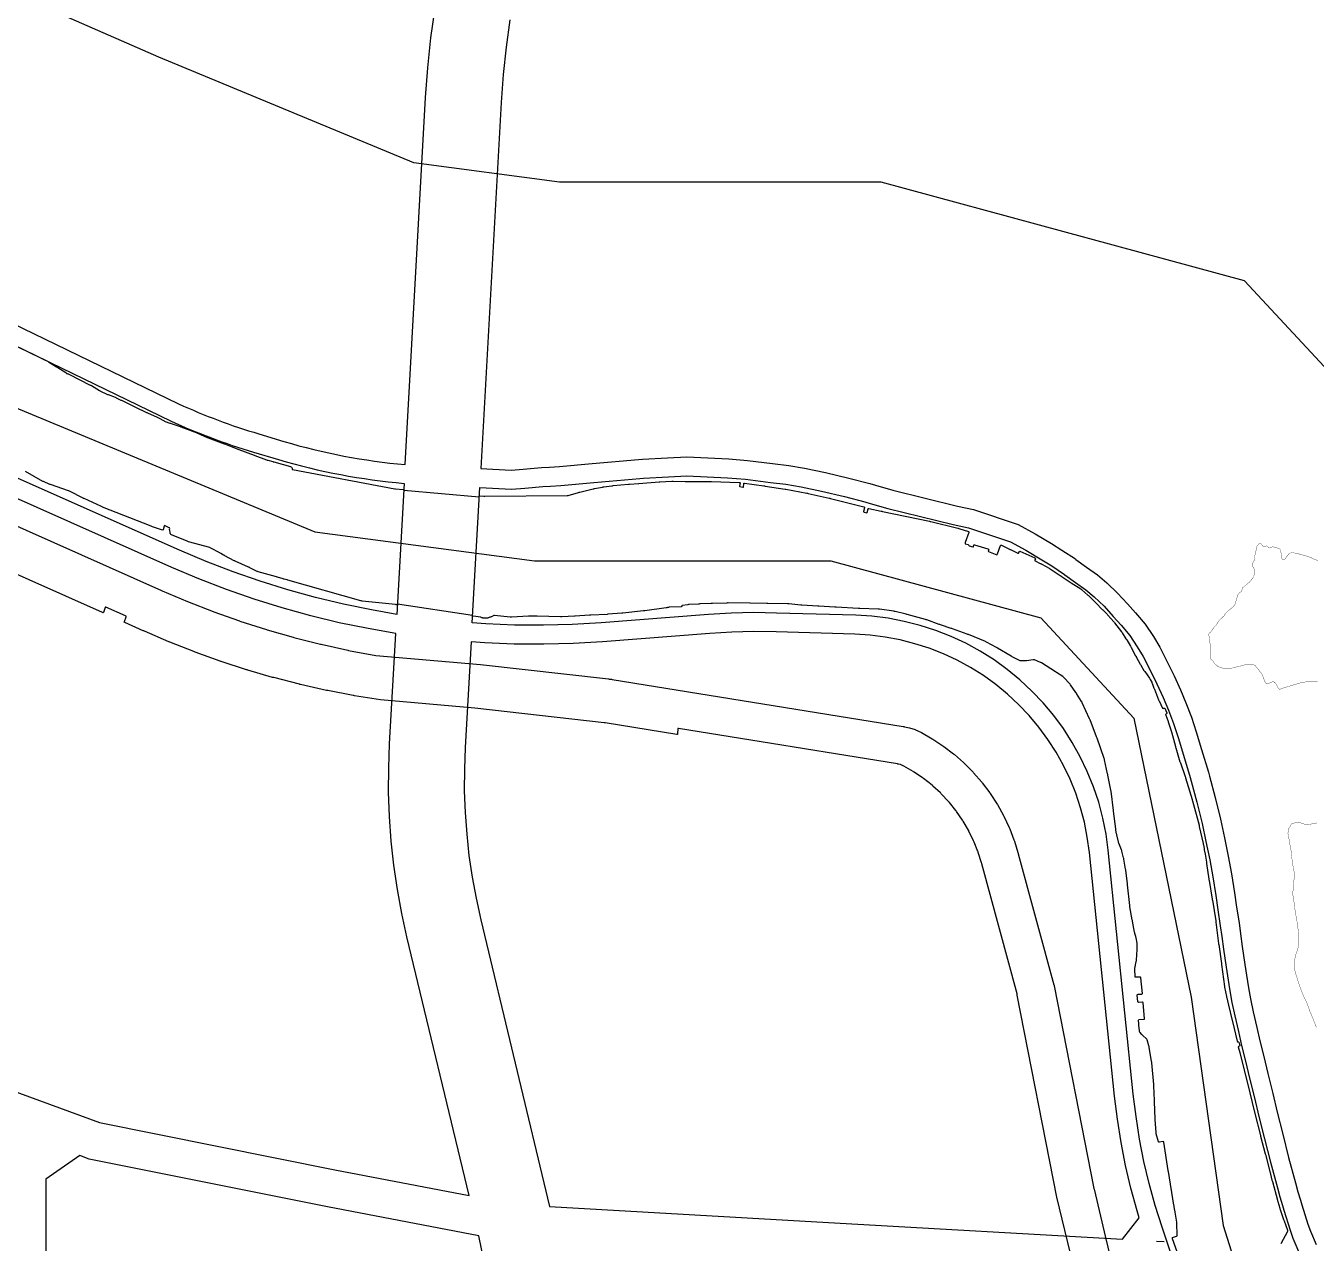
# Model space of a CAD drawing. Header units: millimetres. Extents: x -2018 to 1267, y -2275 to 2585.
# Drawn here: x -480 to 542, y 405 to 1369 of the extents above; entities that cross this region are included whole.
import ezdxf

# ---------------------------------------------------------------- set-up
doc = ezdxf.new("R2010")
doc.units = ezdxf.units.MM
doc.linetypes.add('DASH', pattern=[0.35, 0.25, -0.1])
for name, color, linetype in [('0block', 7, 'Continuous'), ('0lake', 140, 'DASH'), ('0river', 141, 'Continuous'), ('0river_center', 10, 'Continuous'), ('0river_s', 140, 'Continuous'), ('2area_up', 7, 'Continuous')]:
    doc.layers.add(name, color=color, linetype=linetype)

msp = doc.modelspace()

# ---------------------------------------------------------------- linework, layer by layer
at = {"layer": '0block', "color": 7}
msp.add_lwpolyline([(-680.5, 1834.7), (-940.5, 1372.7), (-932.7, 1347.7), (-358.9, 1069.7, 0.034467), (-295.4, 1045.9), (-275.5, 1039.9, 0.050788), (-179.4, 1021.6), (-163.2, 1312.3), (-161.5, 1335.8), (-159, 1359.5), (-155.7, 1383.1), (-151.7, 1406.6), (-149.3, 1418.3), (-224.7, 1592.4)], format="xyb", close=True, dxfattribs=at)
for points in [[(-96.4, 1373.9), (-99.4, 1352.2), (-101.7, 1330.5), (-103.3, 1308.4), (-119.5, 1018.4), (-95.4, 1017.2), (-85.9, 1017.9), (-71.4, 1019.2), (-65.2, 1019.5), (-57.3, 1020.1), (-57.2, 1020.1), (-31.3, 1022.4), (5.5, 1025.6), (8.6, 1025.8), (28.4, 1026.8), (43.6, 1027.6), (76.9, 1026.1), (91.7, 1024.8), (111.7, 1022.3), (124.4, 1020.8), (137, 1018.7), (153.7, 1015.2), (172.1, 1010.7), (188.8, 1006.5), (193.2, 1005.2), (206.8, 1001.4), (258.2, 988.6), (270.7, 985.9), (306.2, 974.2), (319.7, 966.8), (332.7, 959), (340.9, 953.9), (351.6, 946.8), (352, 946.5), (360.4, 940.4), (369.1, 934.2), (376.5, 927.8), (385, 919.8), (392.7, 911.4), (399.3, 904.1), (406.7, 895.1), (413.3, 885.3), (418.4, 876.9), (423.7, 866.4), (429.8, 854.2), (434.8, 843.1), (439.1, 832.8), (443.6, 821.6), (447.2, 809.9), (451.5, 795.9), (456.9, 777.9), (457.8, 774.7), (462.3, 757.9), (466.6, 740.8), (469.7, 726), (472.7, 711.4), (475.2, 697.5), (477.6, 682.4), (479.3, 671.1), (481.2, 658.5), (482.4, 649.8), (483.7, 639.9), (485.8, 625.7), (487.8, 612.1), (488.6, 607.2), (490.2, 598.4), (492.5, 588.1), (495.3, 575.7), (497.7, 565), (500.8, 552.6), (504, 539.2), (508, 523.5), (511.5, 508.7), (515.9, 491.1), (520.5, 472.8), (526, 452.6), (527.9, 445.6), (529.9, 438.8), (531, 435.2), (535.8, 419.8), (537.8, 414.3), (542.3, 403.8)], [(-180.3, 1006.7), (-186.1, 902.9), (-206, 906.4), (-228.4, 911), (-250.5, 916.3), (-272.5, 922.4), (-294.3, 929.2), (-315.8, 936.7), (-337.1, 944.9), (-358.2, 953.9), (-936.8, 1210.7)], [(481.3, 234.4), (420.2, 417.4), (414.8, 434.6), (410, 452), (405.9, 469.6), (402.4, 487.3), (399.6, 505.1), (397.4, 523), (377.5, 716.1), (375.8, 728.9), (373.3, 741.6), (370, 754.1), (365.9, 766.4), (361, 778.5), (355.4, 790.2), (349.1, 801.5), (342.1, 812.4), (334.4, 822.8), (326.1, 832.8), (317.1, 842.2), (307.6, 851), (297.6, 859.3), (287.1, 866.8), (276.1, 873.8), (264.7, 880), (253, 885.4), (240.9, 890.2), (228.5, 894.2), (216, 897.4), (203.2, 899.8), (190.3, 901.4), (177.5, 902.2), (114.7, 904), (96.8, 904.3), (78.8, 903.8), (60.9, 902.8), (-24.2, 896.3), (-47.1, 894.9), (-69.9, 894.3), (-92.7, 894.4), (-115.5, 895.3), (-126.4, 896.1), (-120.4, 1003.4), (-95.3, 1002.2), (-84.7, 1002.9), (-70.3, 1004.2), (-64.2, 1004.5), (-56.2, 1005.1), (-56, 1005.1), (-30, 1007.4), (6.5, 1010.6), (9.3, 1010.8), (29.2, 1011.8), (43.6, 1012.6), (76, 1011.1), (90.2, 1009.9), (109.9, 1007.4), (122.2, 1006), (134.2, 1003.9), (150.4, 1000.6), (168.5, 996.2), (184.8, 992.1), (189, 990.8), (203, 986.9), (254.7, 974), (266.8, 971.4), (300.2, 960.3), (312.3, 953.8), (324.9, 946.2), (332.8, 941.3), (343, 934.4), (343.2, 934.3), (351.7, 928.2), (359.8, 922.4), (366.5, 916.7), (374.3, 909.3), (381.6, 901.3), (387.9, 894.3), (394.7, 886.1), (400.6, 877.3), (405.3, 869.6), (410.3, 859.7), (416.2, 847.8), (421, 837.1), (425.2, 827.1), (429.4, 816.6), (432.9, 805.5), (437.2, 791.5), (442.5, 773.8), (443.3, 770.9), (447.7, 754.2), (452, 737.4), (455, 723), (458, 708.6), (460.4, 695), (462.8, 680.2), (464.4, 669), (466.3, 656.3), (467.6, 647.8), (468.9, 637.8), (470.9, 623.5), (473, 609.8), (473.8, 604.6), (475.5, 595.4), (477.9, 584.8), (480.7, 572.5), (483.1, 561.5), (486.3, 549), (489.5, 535.6), (493.4, 519.9), (497, 505.1), (501.4, 487.4), (506, 469), (511.6, 448.7), (513.5, 441.6), (515.6, 434.6), (516.6, 430.9), (521.6, 415.1), (523.8, 408.9), (528.5, 397.8)], [(-128.8, 442.7), (-178, 647.5), (-182.1, 666.1), (-185.6, 685.1), (-188.4, 704.2), (-190.5, 723.4), (-191.9, 742.7), (-192.6, 762), (-192.5, 781.4), (-191.8, 800.4), (-186.9, 887.9), (-208.8, 891.6), (-231.6, 896.3), (-254.3, 901.8), (-276.8, 908), (-299, 915), (-321, 922.6), (-342.8, 931), (-364.2, 940.1), (-497.7, 999.4)], [(-492.8, 526.6), (-421.5, 500.5), (-235.2, 463), (-128.8, 442.7)], [(415.9, 406.5), (421.9, 406.1)]]:
    msp.add_lwpolyline(points, dxfattribs=at)
msp.add_lwpolyline([(-1003.2, 1365.2), (-365.3, 1056.1, 0.034555), (-299.7, 1031.5), (-279.8, 1025.6, 0.05102), (-180.3, 1006.7)], format="xyb", dxfattribs=at)
for points in [[(-65, 433.9), (165.1, 420.8), (389, 408), (402.1, 424.9), (400.4, 430.4), (395.5, 448.3), (391.3, 466.4), (387.7, 484.6), (384.8, 503), (382.5, 521.4), (362.7, 714.3), (361, 726.4), (358.7, 738.2), (355.6, 749.8), (351.8, 761.2), (347.3, 772.4), (342.1, 783.3), (336.2, 793.8), (329.7, 803.9), (322.6, 813.6), (314.9, 822.8), (306.6, 831.5), (297.8, 839.7), (288.5, 847.4), (278.7, 854.4), (268.5, 860.8), (257.9, 866.6), (247, 871.7), (235.8, 876.1), (224.4, 879.7), (212.7, 882.7), (200.9, 884.9), (188.9, 886.4), (176.8, 887.2), (114.4, 889), (96.8, 889.3), (79.4, 888.9), (61.9, 887.8), (-23.2, 881.3), (-46.4, 879.9), (-69.7, 879.3), (-93, 879.4), (-116.3, 880.3), (-127.2, 881.1), (-131.9, 797.6), (-132.5, 780.2), (-132.6, 763.1), (-132, 745.9), (-130.7, 728.8), (-128.9, 711.8), (-126.4, 694.8), (-123.3, 678), (-119.6, 661)], [(-121.2, 410.7), (-241, 433.5), (-429.7, 471.5), (-437.2, 474.3), (-464.1, 455.5), (-463.4, 84.3), (-441.7, 59.6), (-234.8, 31.8), (-58.5, 4.5), (-57.4, 28.9), (-57, 45.7), (-57.1, 62.4), (-57.8, 79), (-59.1, 95.6), (-61, 112.1), (-63.5, 128.5), (-66.6, 145.1)]]:
    msp.add_lwpolyline(points, close=True, dxfattribs=at)
at = {"layer": '0lake', "const_width": 0.25}
for points in [[(543.6, 849.8), (541.6, 849.8), (541.1, 849.8), (540.6, 849.8), (537.1, 849.8), (536.6, 849.8), (536.1, 849.7), (531.7, 849.1), (531.2, 849), (530.7, 848.9), (524.9, 847.2), (524.4, 847), (524, 846.9), (516.8, 844.8), (516.3, 844.6), (515.8, 844.4), (514.4, 843.9), (514, 843.7), (513.5, 843.7), (513, 843.8), (512.6, 844), (512.3, 844.4), (512.1, 844.8), (511.9, 845.3), (511.2, 846.6), (511, 847.1), (510.7, 847.5), (509.4, 849), (509, 849.3), (508.6, 849.5), (508.1, 849.5), (507.6, 849.4), (507.1, 849.3), (506.6, 849.1), (504.3, 848.1), (503.9, 847.9), (503.4, 847.9), (502.9, 848.1), (502.6, 848.4), (501.7, 849.6), (501.4, 850.1), (501.3, 850.5), (500.1, 853.8), (499.9, 854.3), (499.7, 854.7), (499, 856.1), (498.7, 856.5), (498.4, 856.9), (496.2, 859.6), (495.9, 860), (494, 862.3), (493.6, 862.6), (493.1, 862.8), (491.3, 863.5), (490.8, 863.6), (490.3, 863.6), (488.8, 863.6), (488.3, 863.5), (487.8, 863.4), (484.9, 862.7), (484.4, 862.6), (483.9, 862.4), (478.6, 861.1), (478.1, 861), (477.6, 860.8), (473.2, 859.8), (472.8, 859.7), (472.3, 859.7), (470.3, 859.9), (469.8, 859.9), (469.3, 860), (468.3, 860.3), (467.8, 860.5), (467.4, 860.6), (465, 861.4), (464.6, 861.6), (464.2, 862), (462.6, 863.2), (462.2, 863.5), (461.9, 863.9), (460.8, 865.6), (460.5, 866), (460.2, 866.3), (459.4, 867), (459, 867.3), (458.9, 867.8), (458.9, 875.3), (458.9, 875.8), (458.8, 876.2), (458.4, 878.2), (458.3, 878.7), (458.3, 879.2), (458.1, 880.7), (458, 881.2), (458, 881.7), (458, 882.7), (458, 883.2), (457.9, 883.7), (457.2, 886.6), (457.3, 887.1), (457.4, 887.6), (457.6, 888), (457.9, 888.4), (459.1, 889.3), (459.4, 889.7), (459.7, 890.1), (460.7, 891.8), (461, 892.2), (461.3, 892.6), (462.4, 893.7), (462.7, 894), (463, 894.4), (465.2, 897.8), (465.5, 898.2), (465.8, 898.5), (467.7, 900.2), (468.1, 900.5), (468.4, 900.9), (469.2, 901.6), (469.5, 902), (469.7, 902.4), (470.2, 903.3), (470.5, 903.7), (470.8, 904), (473, 906.1), (473.4, 906.4), (473.8, 906.7), (475.8, 908.2), (476.2, 908.5), (476.5, 908.9), (477.7, 910.5), (478, 910.9), (478.1, 911.4), (479.6, 916.2), (479.7, 916.7), (479.8, 917.2), (479.9, 917.7), (480.1, 918.1), (480.4, 918.5), (480.6, 919), (480.9, 919.4), (481.3, 919.7), (482.1, 920.3), (482.5, 920.6), (482.8, 921), (483.1, 921.4), (483.3, 921.8), (483.5, 922.3), (483.9, 923.7), (484.2, 924.1), (484.6, 924.4), (486.1, 925.8), (486.5, 926.1), (486.9, 926.4), (489.6, 928.6), (489.9, 929), (490.2, 929.4), (492.4, 932.1), (492.7, 932.5), (492.8, 933), (493.2, 934.5), (493.4, 934.9), (493.6, 935.4), (493.8, 935.9), (493.7, 936.4), (493.6, 936.9), (493.2, 938.8), (493, 939.3), (492.8, 939.7), (492.2, 940.5), (492, 941), (491.8, 941.4), (491.6, 941.9), (491.6, 942.4), (491.7, 942.9), (491.9, 943.3), (492.2, 943.8), (492.5, 944.2), (492.7, 944.6), (492.9, 945.1), (493.2, 945.5), (493.4, 946), (493.3, 947), (493.3, 947.5), (493.4, 948), (494.5, 952.8), (494.6, 953.3), (494.7, 953.8), (495.2, 956.2), (495.4, 956.7), (495.6, 957.2), (496.6, 958.3), (496.9, 958.7), (497.3, 958.9), (497.8, 959), (498.3, 959), (498.8, 958.8), (499.1, 958.4), (499.3, 958), (499.6, 957.6), (499.9, 957.2), (500.2, 956.9), (500.7, 956.8), (501.2, 956.8), (501.7, 956.9), (502.2, 957), (502.7, 957.1), (503.1, 957.1), (503.6, 956.8), (503.9, 956.5), (504.3, 956.2), (505.1, 955.6), (505.6, 955.5), (506, 955.6), (506.5, 955.8), (506.9, 956.1), (507.4, 956.3), (507.8, 956.5), (508.3, 956.5), (508.7, 956.3), (509.2, 956.1), (511.1, 955.6), (511.6, 955.5), (512.1, 955.4), (512.6, 955.2), (513, 955), (513.4, 954.7), (513.8, 954.4), (514.1, 954), (514.8, 949.5), (514.9, 949.1), (515, 948.1), (515.1, 947.6), (515.2, 947.1), (515.4, 946.6), (515.7, 946.4), (516.2, 946.4), (516.7, 946.5), (517.2, 946.5), (517.6, 946.7), (517.9, 947.1), (518.8, 948.3), (519.1, 948.7), (519.4, 949.1), (520, 949.9), (520.3, 950.3), (520.6, 950.7), (520.9, 951.1), (521.3, 951.4), (521.8, 951.5), (522.8, 951.7), (523.3, 951.8), (523.8, 951.7), (524.3, 951.7), (524.8, 951.6), (525.3, 951.5), (528.2, 950.9), (528.7, 950.8), (529.2, 950.6), (532.5, 949.7), (533, 949.6), (533.5, 949.5), (537.8, 948.1), (538.3, 948), (538.7, 947.7), (539.1, 947.4), (539.6, 947.2), (540.9, 946.5), (541.4, 946.3), (541.8, 946.2), (543.7, 945.5)], [(542.7, 575.8), (542.4, 576.1), (542.2, 576.5), (539.3, 584), (539.1, 584.4), (538.9, 584.9), (537.3, 588.6), (537.1, 589), (537, 589.5), (534.7, 595.6), (534.5, 596), (534.3, 596.5), (532.5, 600.1), (532.3, 600.6), (532.1, 601), (529.9, 606.6), (529.8, 607.1), (529.6, 607.5), (528, 612.3), (527.8, 612.8), (527.7, 613.2), (526.2, 618), (526.1, 618.5), (525.9, 619), (525.3, 621.4), (525.2, 621.9), (525.2, 622.4), (525.1, 625.4), (525.1, 625.9), (525.1, 626.4), (525.2, 628.9), (525.3, 629.4), (525.4, 629.9), (526, 632.8), (526.1, 633.3), (526.3, 633.8), (527.6, 637.5), (527.8, 638), (527.9, 638.5), (528.4, 641.4), (528.4, 641.9), (528.5, 642.4), (528.5, 647.4), (528.5, 647.9), (528.5, 648.4), (527.7, 655.9), (527.6, 656.4), (527.6, 656.9), (525.6, 668.2), (525.6, 668.7), (525.5, 669.2), (524.6, 676.1), (524.5, 676.6), (524.4, 677.1), (523.8, 681.1), (523.8, 681.6), (523.8, 682.1), (524.2, 686.6), (524.2, 687.1), (524.3, 687.6), (524.8, 693.5), (524.9, 694), (524.9, 694.5), (524.9, 697.5), (524.9, 698), (524.9, 698.5), (523.5, 705.9), (523.4, 706.4), (523.4, 706.9), (522.5, 714.9), (522.4, 715.4), (522.4, 715.9), (521.2, 722.3), (521.2, 722.8), (521.1, 723.2), (520, 729.1), (519.9, 729.6), (520, 730.1), (520, 731.6), (520.1, 732.1), (520.2, 732.6), (520.8, 733.4), (521.1, 733.8), (521.3, 734.3), (522.5, 736.5), (522.8, 736.9), (523.2, 737.2), (525.6, 737.8), (526.1, 737.9), (526.6, 738), (529.1, 738.1), (529.5, 738), (530, 737.8), (533.3, 736.7), (533.8, 736.5), (534.3, 736.5), (535.3, 736.3), (535.8, 736.3), (536.3, 736.4), (537.7, 736.7), (538.2, 736.8), (538.7, 737), (540.1, 737.4), (540.6, 737.5), (541.1, 737.5), (543.1, 737.7)]]:
    msp.add_lwpolyline(points, dxfattribs=at)
at = {"layer": '0river'}
for points in [[(-508.7, 1125.6), (-462.8, 1103.4), (-462.4, 1103.1), (-462, 1102.9), (-455.6, 1098.9), (-455.2, 1098.7), (-454.7, 1098.4), (-448.3, 1094.6), (-447.9, 1094.3), (-447.7, 1093.8), (-447.3, 1093.7), (-446.8, 1093.5), (-446.3, 1093.4), (-445.9, 1093.2), (-428.9, 1084.6), (-428.5, 1084.4), (-428, 1084.1), (-421.6, 1080.3), (-421.1, 1080), (-420.7, 1079.8), (-415.8, 1077.4), (-415.3, 1077.2), (-414.8, 1077), (-409.2, 1074.9), (-408.7, 1074.7), (-408.3, 1074.5), (-405.2, 1072.9), (-404.7, 1072.7), (-404.3, 1072.5), (-393.5, 1067.3), (-384.5, 1062.9), (-384, 1062.7), (-383.5, 1062.5), (-375.8, 1059.1), (-375.3, 1058.8), (-374.9, 1058.6), (-370.5, 1056.2), (-370, 1056), (-369.6, 1055.8), (-365.8, 1054.5), (-365.3, 1054.4), (-364.8, 1054.2), (-357.8, 1051.7), (-357.3, 1051.5), (-347.9, 1048.1), (-347.5, 1047.9), (-347, 1047.7), (-336.4, 1043.1), (-336, 1043), (-335.5, 1042.8), (-322.9, 1038), (-322.4, 1037.9), (-321.9, 1037.7), (-312.1, 1033.9), (-311.7, 1033.7), (-311.2, 1033.5), (-299, 1029), (-298.6, 1028.8), (-289.2, 1025.3), (-288.7, 1025.1), (-288.3, 1025), (-284.4, 1023.9), (-283.9, 1023.8), (-283.4, 1023.7), (-270.4, 1020.1), (-269.9, 1019.9), (-269.6, 1019.6), (-269.3, 1019.2), (-269, 1018.8), (-269, 1018.3), (-269, 1017.8), (-268.6, 1017.6), (-187.5, 1002.4), (-187, 1002.3), (-181, 1001.8), (-180.6, 1001.8), (-180.6, 1001.3), (-120.8, 995.9), (-120.7, 996.9), (-117.2, 996.6), (-116.7, 996.5), (-116.2, 996.5), (-51.2, 997), (-50.7, 997), (-50.2, 997.1), (-42, 999.5), (-41.5, 999.6), (-41, 999.7), (-30.4, 1002.3), (-29.9, 1002.4), (-29.4, 1002.5), (-23, 1003.8), (-22.5, 1003.9), (-22, 1004), (-15.6, 1004.8), (-15.1, 1004.8), (-14.6, 1004.9), (-2.6, 1006), (-2.1, 1006.1), (-1.6, 1006.1), (5.3, 1006.6), (5.8, 1006.7), (21.8, 1007.8), (22.3, 1007.8), (31.8, 1008.5), (32.3, 1008.5), (32.8, 1008.5), (42.3, 1008.3), (42.8, 1008.3), (43.3, 1008.3), (62.3, 1008.1), (62.8, 1008.1), (63.3, 1008.1), (85.3, 1007.5), (85.7, 1007.4), (85.9, 1007), (85.5, 1004.5), (85.7, 1004.2), (88, 1003.8), (88.5, 1003.8), (88.9, 1006.3), (89, 1006.8), (89.5, 1006.8), (104.8, 1004.7), (105.3, 1004.7), (105.8, 1004.6), (121.6, 1002.2), (122.1, 1002.1), (138.8, 998.9), (139.3, 998.8), (139.8, 998.7), (156.4, 995), (156.9, 994.9), (157.4, 994.8), (184, 988.1), (184.4, 987.9), (184.5, 987.4), (183.8, 984.5), (183.8, 984.1), (184.3, 983.9), (186.2, 983.4), (186.6, 983.6), (187.4, 986.5), (187.5, 986.9), (188, 986.9), (197.8, 984.7), (198.3, 984.6), (198.7, 984.5), (235.9, 976.7), (236.4, 976.6), (236.9, 976.5), (258.3, 971.2), (258.8, 971.1), (259.2, 970.9), (266.9, 968.5), (267.2, 968.3), (267.1, 967.8), (264.2, 959.8), (264.1, 959.3), (264.1, 958.9), (266.5, 958.2), (266.9, 958), (267.1, 957.6), (267.4, 957.3), (270.2, 956.3), (270.7, 956.5), (270.9, 956.9), (271.2, 957.9), (271.6, 958), (282.2, 954.8), (282.6, 954.6), (282.9, 954.3), (282.7, 953.8), (282.6, 953.3), (282.5, 952.9), (282.8, 952.6), (289.4, 950.2), (289.7, 950.3), (289.9, 950.8), (292.3, 957.4), (292.5, 957.8), (293, 957.7), (299.3, 954.7), (299.7, 954.4), (300.2, 954.2), (306, 951.3), (306.4, 951.3), (306.9, 952.2), (307.1, 952.7), (307.4, 952.9), (319.3, 947.7), (319.8, 947.4), (319.9, 947), (319.4, 946.2), (319.3, 945.7), (319.7, 945.4), (323.6, 943.3), (324.1, 943.1), (324.5, 942.9), (325, 942.6), (330.7, 939.5), (331.1, 939.2), (331.5, 938.9), (339.5, 933.8), (339.9, 933.5), (340.3, 933.3), (348.3, 928), (355.8, 923.1), (356.2, 922.8), (356.6, 922.4), (361.5, 918.2), (361.9, 917.9), (362.3, 917.6), (367.6, 912.3), (367.9, 911.9), (372.8, 906.9), (373.2, 906.6), (373.5, 906.2), (376.7, 903), (377, 902.6), (377.3, 902.2), (382, 897), (382.3, 896.7), (382.6, 896.3), (388.1, 889.1), (388.3, 888.7), (388.6, 888.2), (391.6, 883.6), (391.9, 883.2), (392.2, 882.8), (395.3, 877.7), (395.5, 877.2), (395.8, 876.8), (399.3, 870.2), (399.6, 869.8), (399.8, 869.3), (402.9, 863.6), (403.1, 863.2), (403.4, 862.7), (405.9, 858.4), (406.2, 858), (406.5, 857.6), (410.2, 852.3), (410.5, 851.8), (410.7, 851.4), (412, 849.2), (412.2, 848.8), (412.4, 848.3), (413.8, 844.6), (414, 844.1), (414.2, 843.7), (417.5, 835.3), (417.7, 834.8), (417.9, 834.4), (420.6, 828.5), (421.1, 828.4), (421.5, 828.5), (422, 828.7), (422.4, 828.6), (423.9, 824.9), (423.9, 824.4), (423.6, 824.1), (423.1, 823.9), (423, 823.5), (423.1, 823), (424.8, 818.9), (425, 818.4), (425.1, 817.9), (427.4, 810.8), (427.5, 810.3), (427.7, 809.8), (430.8, 798.2), (430.9, 797.7), (431, 797.2), (434.3, 786.2), (434.5, 785.8), (434.7, 785.3), (438.5, 774.4), (438.7, 774), (438.8, 773.5), (444, 756.3), (444.1, 755.8), (444.3, 755.3), (449.5, 736), (449.6, 735.5), (449.7, 735), (452.8, 721.3), (452.9, 720.9), (453, 720.4), (453.5, 717.4), (453.6, 716.9), (453.7, 716.4), (454.2, 714), (454.3, 713.5), (454.4, 713), (455.3, 706.6), (455.4, 706.1), (455.5, 705.6), (457.2, 693.2), (457.3, 692.7), (457.4, 692.2), (459.9, 677.4), (460, 676.9), (460.1, 676.5), (462.7, 660.2), (462.7, 659.7), (462.8, 659.2), (465, 642.3), (465, 641.8), (465.1, 641.3), (467.2, 626.5), (467.3, 626), (467.4, 625.5), (469.8, 608.1), (469.8, 607.6), (471.2, 600.3), (471.3, 599.8), (471.4, 599.3), (472.7, 594.4), (472.8, 594), (472.9, 593.5), (475.8, 581.3), (475.9, 580.8), (476.1, 580.4), (479.7, 564.8), (479.9, 564.3), (480.2, 564.2), (480.7, 564.3), (481.1, 564.1), (481.2, 563.6), (481.8, 561.2), (481.4, 560.9), (480.9, 560.7), (480.6, 560.4), (481.7, 556), (481.8, 555.5), (485.5, 541), (485.6, 540.5), (485.7, 540), (489.5, 525), (489.7, 524.5), (489.8, 524), (493.5, 508.5), (493.7, 508), (493.8, 507.5), (498.1, 490), (498.2, 489.5), (501.9, 475.5), (502.1, 475), (505.9, 460.5), (506, 460), (506.1, 459.6), (507.3, 454.7), (507.4, 454.2), (507.6, 453.7), (511.7, 438.8), (511.8, 438.3), (512, 437.8), (513.5, 432.5), (513.6, 432), (513.7, 431.6), (516.5, 423.5), (516.7, 423.1), (516.9, 422.6), (519.6, 415.1), (519.7, 414.6), (519.7, 414.1), (514.4, 404.4)], [(443.7, 365.4), (428.5, 408.3), (428.4, 408.8), (428.4, 409.3), (431.7, 410.5), (432.1, 410.7), (432.3, 411.1), (431.9, 420.6), (431.8, 421.1), (431.8, 421.6), (430.6, 429.5), (430.5, 430), (430.4, 430.5), (429.8, 433.9), (429.7, 434.4), (429.6, 434.9), (425.2, 461.5), (425.1, 462), (425.1, 462.5), (421.6, 484.8), (421.5, 485.2), (421.1, 485.4), (418.1, 484.9), (417.6, 484.9), (417.4, 485.2), (415.6, 491.5), (415.5, 492), (415.5, 492.5), (414.8, 502.9), (414.8, 503.4), (414.2, 516.9), (414.1, 517.4), (414.1, 517.9), (413.6, 529.4), (413.6, 529.9), (413.6, 530.4), (412, 547.8), (412, 548.3), (411.9, 548.8), (410, 560.2), (409.9, 560.7), (409.7, 561.1), (408.3, 565.9), (408.2, 566.4), (407.9, 566.8), (404.9, 569.4), (404.5, 569.8), (404.2, 570.2), (402.5, 572), (402.3, 572.5), (402.3, 573), (401.9, 577.5), (401.8, 578), (401.8, 578.5), (401.6, 581.5), (401.8, 581.9), (405.8, 582.2), (406.3, 582.3), (406.4, 582.7), (405.2, 595.2), (405.1, 595.7), (404.7, 595.8), (401.7, 595.6), (401.2, 595.7), (401, 596), (400.6, 601.5), (400.8, 601.9), (401.3, 602), (404.3, 602.1), (404.6, 602.5), (403.5, 615), (403.4, 615.4), (403, 615.6), (399.5, 615.6), (399, 615.6), (398.8, 616), (398.6, 621.5), (398.6, 622), (398.7, 622.5), (399.8, 627.9), (399.9, 628.4), (400, 628.9), (400.5, 637.4), (400.5, 637.9), (400.5, 638.4), (400.5, 641.4), (400.4, 641.9), (400.4, 642.4), (399.6, 646.8), (399.5, 647.3), (399.4, 647.8), (398.7, 650.2), (398.6, 650.7), (398.5, 651.1), (396.8, 660), (396.7, 660.5), (396.6, 661), (394.8, 671.3), (394.7, 671.8), (394.7, 672.3), (392.9, 688.7), (392.9, 689.2), (392.8, 689.7), (391.5, 700.1), (391.4, 700.6), (391.3, 701.1), (389.9, 709), (389.9, 709.5), (389.7, 710), (388.4, 715.3), (388.3, 715.8), (388.1, 716.3), (385.9, 721.8), (385.7, 722.3), (385.6, 722.8), (384.4, 728.2), (384.3, 728.6), (384.2, 729.1), (383.7, 732.1), (383.6, 732.6), (383.6, 733.1), (381.7, 747), (381.7, 747.5), (379.8, 762.8), (379.7, 763.3), (379.6, 763.8), (377.3, 775.6), (377.2, 776.1), (377.1, 776.6), (374.7, 787.8), (374.6, 788.3), (374.4, 788.8), (368.8, 804.8), (368.6, 805.3), (368.4, 805.8), (363.2, 819.3), (363, 819.7), (362.8, 820.2), (357, 832.9), (356.8, 833.4), (356.5, 833.8), (352.5, 840.2), (352.3, 840.6), (352, 841), (347.8, 847.2), (347.4, 847.6), (347.1, 848), (342.3, 853), (341.9, 853.4), (341.5, 853.7), (336.5, 857), (336.1, 857.3), (335.7, 857.5), (324.7, 864.5), (324.2, 864.7), (323.8, 864.9), (319.2, 866.9), (318.7, 867), (318.2, 867), (312.8, 866.2), (312.3, 866.1), (308.8, 866), (308.3, 866), (307.8, 866.2), (301.5, 869.3), (301.1, 869.5), (300.7, 869.8), (289.9, 876.1), (289.5, 876.4), (289, 876.6), (281.2, 881), (280.7, 881.2), (280.3, 881.4), (266.9, 886.9), (266.4, 887.1), (265.9, 887.3), (254.1, 891.4), (253.7, 891.6), (253.2, 891.7), (244.7, 894.7), (244.2, 894.9), (243.7, 895), (233.8, 898.5), (233.4, 898.7), (232.9, 898.8), (218.4, 902.8), (217.9, 902.9), (217.5, 903.1), (208.7, 905.2), (208.2, 905.3), (207.7, 905.4), (196.3, 907), (195.8, 907), (195.3, 907), (180.8, 907.6), (180.3, 907.7), (179.8, 907.7), (161.9, 908.5), (161.4, 908.5), (160.9, 908.5), (148.4, 909.5), (147.9, 909.5), (147.4, 909.5), (134.9, 910.1), (134.4, 910.1), (133.9, 910.2), (124.5, 911.3), (124, 911.3), (123.5, 911.3), (108, 911.5), (107.5, 911.5), (107, 911.6), (94, 911.7), (93.5, 911.7), (76.5, 912), (76, 912), (75.5, 911.9), (64, 911.6), (63.5, 911.6), (63, 911.5), (54, 911.2), (53.5, 911.1), (53, 911.1), (45.5, 910.7), (45, 910.7), (44.5, 910.6), (40.1, 910), (39.8, 909.6), (39.8, 909.1), (39.3, 909), (29.8, 908.5), (29.3, 908.4), (28.8, 908.3), (28.3, 908.3), (27.8, 908.2), (27.4, 908.1), (10.5, 905.8), (10, 905.8), (9.5, 905.7), (-6.9, 903.9), (-7.4, 903.9), (-7.9, 903.8), (-18.8, 903), (-19.3, 902.9), (-32.3, 902.3), (-32.8, 902.3), (-33.3, 902.2), (-44.8, 901.5), (-45.3, 901.5), (-55.3, 901), (-55.8, 901), (-56.3, 901), (-74.8, 901.4), (-75.3, 901.4), (-80.8, 901.5), (-81.3, 901.5), (-81.8, 901.5), (-95.3, 900.7), (-95.8, 900.7), (-96.3, 900.7), (-108.7, 902.1), (-109.2, 902), (-111, 901.1), (-111.4, 900.9), (-111.9, 900.7), (-112.4, 900.6), (-112.8, 900.4), (-113.3, 900.3), (-113.8, 900.1), (-114.3, 900), (-114.8, 900), (-115.8, 899.9), (-116.3, 899.8), (-116.8, 899.8), (-117.3, 899.9), (-117.8, 900), (-118.2, 900.1), (-118.7, 900.3), (-119.2, 900.5), (-119.6, 900.7), (-125.6, 901.5), (-126.1, 901.6), (-126, 902.1), (-185.6, 910.9), (-186.2, 910.5), (-186.7, 910.6), (-187.2, 910.7), (-213.6, 913.5), (-214.1, 913.6), (-214.5, 913.7), (-272.3, 930), (-272.8, 930.2), (-273.2, 930.3), (-275.2, 930.7), (-275.7, 930.8), (-276.2, 931), (-280.5, 932.3), (-280.9, 932.5), (-281.4, 932.6), (-295.8, 936.7), (-296.3, 936.8), (-296.8, 937), (-302.6, 939.9), (-303, 940.2), (-303.5, 940.4), (-314, 945), (-314.5, 945.2), (-314.9, 945.4), (-322.4, 949.4), (-322.9, 949.7), (-323.3, 949.9), (-325.4, 951.2), (-325.9, 951.5), (-326.3, 951.8), (-333.4, 955.4), (-333.9, 955.6), (-334.3, 955.8), (-351.2, 960.5), (-351.7, 960.6), (-352.1, 960.8), (-364.6, 966), (-365, 966.3), (-365.3, 966.6), (-365.6, 967.1), (-365.7, 967.5), (-366, 969.5), (-366.1, 970), (-366.1, 970.5), (-366, 971), (-366.1, 971.4), (-366.5, 971.6), (-369.7, 973.1), (-370.2, 973.2), (-370.3, 972.7), (-371.2, 969.8), (-371.6, 969.7), (-379.7, 972.3), (-380.1, 972.5), (-380.6, 972.7), (-419.2, 987.9), (-419.6, 988.1), (-420.1, 988.3), (-433.7, 994.6), (-434.2, 994.8), (-434.6, 995), (-445.3, 1000.5), (-445.8, 1000.7), (-446.2, 1000.9), (-460.4, 1005.8), (-460.9, 1005.9), (-461.4, 1006.1), (-465.5, 1007.9), (-466, 1008.1), (-466.4, 1008.3), (-480.3, 1016.2)]]:
    msp.add_lwpolyline(points, dxfattribs=at)
at = {"layer": '0river_center'}
msp.add_lwpolyline([(-1556.6, 1737.7), (-1375.6, 1526.3), (-1143.3, 1353.1), (-492.1, 1068.3), (-251.1, 968.4), (-77, 945.3), (157.7, 945.3), (324.2, 900.1), (397.9, 820.8), (443.4, 599.8), (468.5, 418.9), (531.2, 220.6), (670.3, 69), (687.4, -4), (571.2, -171.8), (493.7, -316.1), (448.4, -510.1), (463.9, -832.2), (446.3, -1067.5), (343.2, -1386.7), (323.9, -1559.9), (387.6, -1785.3), (396.7, -1931.1), (385.9, -2048.1)], dxfattribs=at)
at = {"layer": '0river_s'}
for points in [[(-521.4, 988), (-372.4, 921.9), (-372, 921.7), (-352, 913.2), (-331.5, 905.2), (-331, 905), (-310.8, 897.8), (-310.3, 897.6), (-289.3, 890.9), (-288.9, 890.8), (-268.2, 884.8), (-267.7, 884.7), (-246.4, 879.3), (-245.9, 879.2), (-224.9, 874.5), (-224.4, 874.4), (-202.8, 870.4), (-119.7, 863.2), (-18.4, 851.8), (-17.9, 851.7), (-17.4, 851.7), (-16.4, 851.5), (-15.9, 851.5), (-15.4, 851.4), (215.1, 814.1), (215.6, 814), (216.1, 813.9), (220.2, 813), (224.5, 811.6), (224.9, 811.4), (229, 809.6), (229.5, 809.3), (238.2, 804.4), (238.6, 804.1), (246.5, 798.9), (246.9, 798.6), (247.3, 798.3), (254.9, 792.5), (255.3, 792.2), (255.7, 791.9), (262.8, 785.6), (263.2, 785.3), (263.5, 785), (270.2, 778.2), (270.6, 777.9), (270.9, 777.5), (277.4, 769.9), (277.8, 769.5), (283.8, 761.5), (284.1, 761.1), (289.5, 752.7), (289.8, 752.3), (294.6, 743.6), (294.8, 743.1), (299.1, 734.1), (299.3, 733.6), (299.5, 733.1), (302.9, 724.3), (303.1, 723.8), (303.2, 723.3), (306, 714.3), (306.2, 713.8), (306.3, 713.3), (334.5, 609.6), (334.6, 609.1), (334.7, 608.6), (366.2, 448.1), (366.3, 447.7), (375.5, 409.3), (383.1, 377.7)], [(351.9, 379.3), (336.9, 441.4), (305.5, 601.4), (305.5, 601.9), (305.3, 602.4), (277.4, 705.2), (277.3, 705.6), (277.2, 706.1), (274.6, 714.2), (274.5, 714.7), (274.3, 715.2), (271.3, 722.6), (271.1, 723.1), (270.9, 723.5), (267.2, 731.2), (267, 731.6), (266.8, 732), (262.7, 739), (262.5, 739.4), (262.2, 739.8), (257.4, 746.8), (257.1, 747.2), (256.8, 747.6), (251.8, 753.9), (251.5, 754.2), (251.1, 754.6), (245.3, 760.8), (245, 761.2), (244.6, 761.5), (238.7, 766.9), (238.4, 767.3), (238, 767.6), (231.3, 772.9), (230.9, 773.2), (230.5, 773.5), (223.9, 777.9), (223.4, 778.2), (223, 778.5), (215.6, 782.7), (215.2, 782.9), (214.7, 783.1), (213.8, 783.5), (213.4, 783.7), (212.9, 783.9), (211.4, 784.2), (211, 784.4), (210.5, 784.5), (37.2, 812.5), (36.7, 812.5), (36.5, 812.2), (36.3, 808.2), (36.2, 807.7), (35.8, 807.7), (-20.9, 816.9), (-21.4, 816.9), (-21.9, 817), (-124.3, 828.5), (-198.9, 835.2), (-219.7, 838.5), (-220.2, 838.6), (-220.7, 838.7), (-240.8, 842.5), (-241.3, 842.6), (-241.8, 842.7), (-262.3, 847.3), (-262.8, 847.4), (-263.2, 847.6), (-283.6, 852.8), (-284.1, 852.9), (-284.5, 853), (-304.2, 858.8), (-304.7, 858.9), (-305.2, 859.1), (-325.2, 865.6), (-325.6, 865.7), (-326.1, 865.9), (-345.9, 873), (-346.3, 873.2), (-346.8, 873.4), (-365.8, 880.9), (-366.3, 881.1), (-366.8, 881.3), (-386, 889.6), (-386.5, 889.8), (-387, 890), (-401.6, 896.5), (-402, 896.8), (-401.8, 897.3), (-400.6, 901.1), (-400.6, 901.5), (-401, 901.8), (-416.6, 908.7), (-417, 908.7), (-417.2, 908.3), (-418.4, 904.5), (-418.8, 904.2), (-419.2, 904.4), (-535.7, 956.1)]]:
    msp.add_lwpolyline(points, dxfattribs=at)
at = {"layer": '2area_up'}
for points in [[(764.4, -836.2), (750.1, -537.6), (776.9, -423), (827.5, -328.7), (1009.9, -65.2), (944.4, 213.9), (797.2, 374.4), (762.2, 485.1), (739.2, 650.7), (674.8, 963.5), (485.5, 1167.1), (197.7, 1245.3), (-57.2, 1245.3), (-172.6, 1260.6), (-374.5, 1344.3), (-991.6, 1614.1)], [(-492.1, 1068.3), (-251.1, 968.4), (-77, 945.3), (157.7, 945.3), (324.2, 900.1), (397.9, 820.8), (443.4, 599.8), (468.5, 418.9), (531.2, 220.6), (670.3, 69), (687.4, -4), (571.2, -171.8), (493.7, -316.1), (448.4, -510.1), (463.9, -832.2)]]:
    msp.add_lwpolyline(points, dxfattribs=at)

doc.saveas('drawing.dxf')
